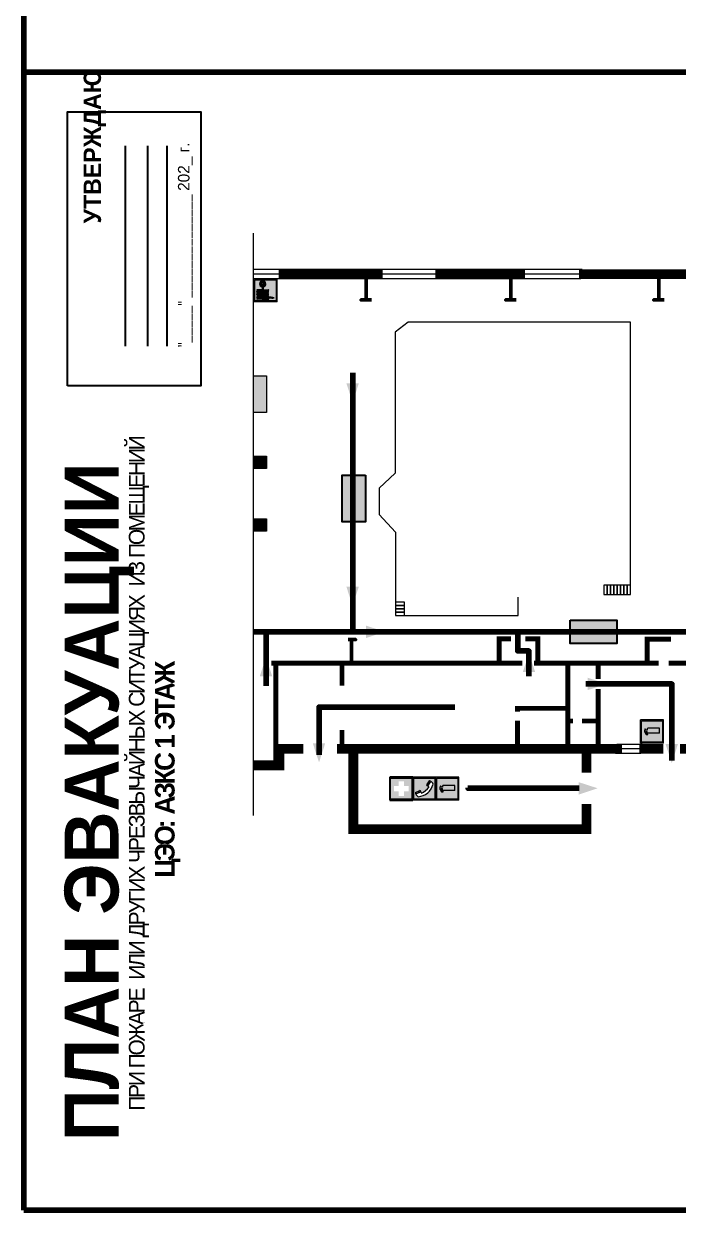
# Model space of a CAD drawing. Header units: millimetres. Extents: x 13114 to 67229, y 22859 to 38520.
# Drawn here: x 27562.5 to 27789.6, y 24276.1 to 24688 of the extents above; entities that cross this region are included whole.
import ezdxf

# ---------------------------------------------------------------- set-up
doc = ezdxf.new("R2010")
doc.units = ezdxf.units.MM
doc.layers.add('План_Штампы', color=7, linetype='Continuous')
doc.styles.add('обычный', font='arial.ttf')

# ---------------------------------------------------------------- blocks, each defined once
blk = doc.blocks.new('A$C32E8229D')
at = {"true_color": 0xffffff}
blk.add_hatch(color=7, dxfattribs=at).paths.add_polyline_path([(0, 0), (0, -8), (16, -8), (16, 0)])
h = blk.add_hatch(color=126)
h.paths.add_polyline_path([(0.2, -0.2), (15.8, -0.2), (15.8, -7.8), (0.2, -7.8)])
h.paths.add_polyline_path([(13.49, -2.05), (12.08, -2.05), (11.37, -2.63, 0.162397), (11.29, -2.84), (11.29, -3.63), (10.35, -3.63), (10.35, -4.05), (11.68, -4.05), (11.68, -3.48), (12.26, -4.28), (11.29, -5.1), (11.29, -6.78), (11.85, -6.78), (11.85, -5.44), (12.8, -4.64), (12.8, -5.94), (14.46, -5.94), (14.46, -5.39), (13.45, -5.39), (13.45, -3.97), (12.46, -2.59), (13.15, -2.59), (13.69, -3.34), (14.18, -3)], flags=16)
h.paths.add_polyline_path([(10.74, -1.82, 1), (11.8, -1.82, 1)], flags=16)
h.paths.add_polyline_path([(9.39, -3.59), (5.99, -3.59), (6.56, -3.03), (5.91, -3.03), (5.1, -3.83), (5.91, -4.64), (6.56, -4.64), (5.99, -4.09), (9.39, -4.09)], flags=16)
h.paths.add_polyline_path([(4.29, -1.08), (1.72, -1.08), (1.72, -6.6), (4.29, -6.6)], flags=16)
at = {"color": 126}
blk.add_lwpolyline([(16, -8), (0, -8), (0, 0), (16, 0)], close=True, dxfattribs=at)
blk = doc.blocks.new('A$C37112FD5')
at = {"true_color": 0xf5f5ff}
h = blk.add_hatch(color=7, dxfattribs=at)
h.dxf.hatch_style = 1
h.paths.add_polyline_path([(12.8, -7.4), (0, -7.4), (0, -20.2), (12.8, -20.2)])
h.paths.add_polyline_path([(12.29, -7.91), (12.29, -19.69), (0.51, -19.69), (0.51, -7.91)], flags=16)
h.paths.add_polyline_path([(4.98, -9.04, -0.42597), (5.17, -9.22), (5.17, -12.25), (5.17, -15.29, -0.432244), (4.98, -15.47), (4.83, -15.47, -0.42597), (4.64, -15.29), (4.64, -12.25), (4.64, -9.22, -0.432244), (4.83, -9.04)], flags=0)
h.paths.add_polyline_path([(4.28, -9.22), (4.28, -12.25), (4.28, -15.29, -0.432244), (4.09, -15.47), (3.94, -15.47, -0.42597), (3.75, -15.29), (3.75, -12.25), (3.75, -9.22, -0.432244), (3.94, -9.04), (4.09, -9.04, -0.42597)], flags=0)
h.paths.add_polyline_path([(5.72, -9.04), (5.87, -9.04, -0.42597), (6.06, -9.22), (6.06, -12.25), (6.06, -15.29, -0.432244), (5.87, -15.47), (5.72, -15.47, -0.42597), (5.53, -15.29), (5.53, -12.25), (5.53, -9.22, -0.432244)], flags=0)
h.paths.add_polyline_path([(6.42, -8.9), (6.5, -8.9, -0.42597), (6.69, -9.08), (6.69, -12.03), (8.21, -12.03, -15.824349), (8.21, -12.47), (6.69, -12.47), (6.69, -15.42, -0.432244), (6.5, -15.6), (6.42, -15.6)], flags=0)
h.paths.add_polyline_path([(3.39, -9.22), (3.39, -12.25), (3.39, -15.29, -0.432244), (3.2, -15.47), (3.05, -15.47, -0.42597), (2.85, -15.29), (2.85, -12.25), (2.85, -9.22, -0.432244), (3.05, -9.04), (3.2, -9.04, -0.42597)], flags=0)
h.paths.add_polyline_path([(2.5, -9.22), (2.5, -16.71), (1.96, -16.71), (1.96, -9.22, -0.432244), (2.15, -9.04), (2.31, -9.04, -0.42597)], flags=0)
h.paths.add_polyline_path([(1.61, -8.9), (1.61, -15.6), (1.57, -15.6, -0.42597), (1.37, -15.42), (1.37, -12.03), (1.37, -9.09, -0.432244), (1.57, -8.9)], flags=0)
h.paths.add_polyline_path([(9.76, -10.81), (9.76, -12.03), (8.49, -12.03, -0.336371)], flags=0)
h.paths.add_polyline_path([(8.49, -12.47), (9.76, -12.47), (9.76, -13.7, -0.336371)], flags=0)
h.paths.add_polyline_path([(10.11, -10.81, -0.336371), (11.38, -12.03), (10.11, -12.03)], flags=0)
h.paths.add_polyline_path([(10.11, -12.47), (11.38, -12.47, -0.336371), (10.11, -13.7)], flags=0)
h.paths.add_polyline_path([(2.5, -16.84), (2.5, -17.05), (1.97, -17.05), (1.97, -16.84)], flags=0)
h.paths.add_polyline_path([(2.5, -17.24, -0.033778), (2.24, -18.6, -0.033778), (1.97, -17.24)], flags=0)
h = blk.add_hatch(color=242)
h.dxf.hatch_style = 1
h.paths.add_polyline_path([(12.29, -7.91), (0.51, -7.91), (0.51, -19.69), (12.29, -19.69)])
h.paths.add_polyline_path([(6.42, -15.6), (6.42, -8.9), (6.5, -8.9, -0.42597), (6.69, -9.08), (6.69, -12.03), (8.21, -12.03, -15.824349), (8.21, -12.47), (6.69, -12.47), (6.69, -15.42, -0.432244), (6.5, -15.6)], flags=16)
h.paths.add_polyline_path([(5.87, -15.47), (5.72, -15.47, -0.42597), (5.53, -15.29), (5.53, -12.25), (5.53, -9.22, -0.432244), (5.72, -9.04), (5.87, -9.04, -0.42597), (6.06, -9.22), (6.06, -12.25), (6.06, -15.29, -0.432244)], flags=16)
h.paths.add_polyline_path([(4.98, -15.47), (4.83, -15.47, -0.42597), (4.64, -15.29), (4.64, -12.25), (4.64, -9.22, -0.432244), (4.83, -9.04), (4.98, -9.04, -0.42597), (5.17, -9.22), (5.17, -12.25), (5.17, -15.29, -0.432244)], flags=16)
h.paths.add_polyline_path([(4.09, -15.47), (3.94, -15.47, -0.42597), (3.75, -15.29), (3.75, -12.25), (3.75, -9.22, -0.432244), (3.94, -9.04), (4.09, -9.04, -0.42597), (4.28, -9.22), (4.28, -12.25), (4.28, -15.29, -0.432244)], flags=16)
h.paths.add_polyline_path([(3.2, -15.47), (3.05, -15.47, -0.42597), (2.85, -15.29), (2.85, -12.25), (2.85, -9.22, -0.432244), (3.05, -9.04), (3.2, -9.04, -0.42597), (3.39, -9.22), (3.39, -12.25), (3.39, -15.29, -0.432244)], flags=16)
h.paths.add_polyline_path([(2.5, -17.05), (1.97, -17.05), (1.97, -16.84), (2.5, -16.84)], flags=16)
h.paths.add_polyline_path([(2.5, -17.24, -0.033778), (2.24, -18.6, -0.033778), (1.97, -17.24)], flags=16)
h.paths.add_polyline_path([(2.5, -16.71), (1.96, -16.71), (1.96, -9.22, -0.432244), (2.15, -9.04), (2.31, -9.04, -0.42597), (2.5, -9.22)], flags=16)
h.paths.add_polyline_path([(1.61, -15.6), (1.57, -15.6, -0.42597), (1.37, -15.42), (1.37, -12.03), (1.37, -9.09, -0.432244), (1.57, -8.9), (1.61, -8.9)], flags=16)
h.paths.add_polyline_path([(8.49, -12.47), (9.76, -12.47), (9.76, -13.7, -0.336371)], flags=0)
h.paths.add_polyline_path([(10.11, -13.7), (10.11, -12.47), (11.38, -12.47, -0.336371)], flags=0)
h.paths.add_polyline_path([(8.49, -12.03, -0.336371), (9.76, -10.81), (9.76, -12.03)], flags=0)
h.paths.add_polyline_path([(10.11, -12.03), (10.11, -10.81, -0.336371), (11.38, -12.03)], flags=0)
h = blk.add_hatch(color=7, dxfattribs=at)
h.dxf.hatch_style = 1
h.paths.add_polyline_path([(1.61, -8.9), (1.57, -8.9, 0.432244), (1.37, -9.09), (1.37, -12.03), (1.37, -15.42, 0.42597), (1.57, -15.6), (1.61, -15.6)])
h.paths.add_polyline_path([(2.5, -9.22, 0.42597), (2.31, -9.04), (2.15, -9.04, 0.432244), (1.96, -9.22), (1.96, -16.71), (2.5, -16.71)])
h.paths.add_polyline_path([(2.5, -16.84), (1.97, -16.84), (1.97, -17.05), (2.5, -17.05)])
h.paths.add_polyline_path([(2.5, -17.24), (1.97, -17.24, 0.033778), (2.24, -18.6, 0.033778)])
h.paths.add_polyline_path([(3.39, -12.25), (3.39, -9.22, 0.42597), (3.2, -9.04), (3.05, -9.04, 0.432244), (2.85, -9.22), (2.85, -12.25), (2.85, -15.29, 0.42597), (3.05, -15.47), (3.2, -15.47, 0.432244), (3.39, -15.29)])
h.paths.add_polyline_path([(4.28, -12.25), (4.28, -9.22, 0.42597), (4.09, -9.04), (3.94, -9.04, 0.432244), (3.75, -9.22), (3.75, -12.25), (3.75, -15.29, 0.42597), (3.94, -15.47), (4.09, -15.47, 0.432244), (4.28, -15.29)])
h.paths.add_polyline_path([(5.17, -12.25), (5.17, -9.22, 0.42597), (4.98, -9.04), (4.83, -9.04, 0.432244), (4.64, -9.22), (4.64, -12.25), (4.64, -15.29, 0.42597), (4.83, -15.47), (4.98, -15.47, 0.432244), (5.17, -15.29)])
h.paths.add_polyline_path([(6.06, -12.25), (6.06, -9.22, 0.42597), (5.87, -9.04), (5.72, -9.04, 0.432244), (5.53, -9.22), (5.53, -12.25), (5.53, -15.29, 0.42597), (5.72, -15.47), (5.87, -15.47, 0.432244), (6.06, -15.29)])
h.paths.add_polyline_path([(6.69, -12.47), (8.21, -12.47, 15.824349), (8.21, -12.03), (6.69, -12.03), (6.69, -9.08, 0.42597), (6.5, -8.9), (6.42, -8.9), (6.42, -15.6), (6.5, -15.6, 0.432244), (6.69, -15.42)])
h.paths.add_polyline_path([(8.49, -12.47), (9.76, -12.47), (9.76, -13.7, -0.336371)], flags=16)
h.paths.add_polyline_path([(8.49, -12.03, -0.336371), (9.76, -10.81), (9.76, -12.03)], flags=16)
h.paths.add_polyline_path([(10.11, -12.47), (11.38, -12.47, -0.336371), (10.11, -13.7)], flags=16)
h.paths.add_polyline_path([(10.11, -12.03), (10.11, -10.81, -0.336371), (11.38, -12.03)], flags=16)
h = blk.add_hatch(color=242)
h.dxf.hatch_style = 1
h.paths.add_polyline_path([(9.76, -10.81, 0.336371), (8.49, -12.03), (9.76, -12.03)])
h.paths.add_polyline_path([(10.11, -10.81), (10.11, -12.03), (11.38, -12.03, 0.336371)])
h.paths.add_polyline_path([(11.38, -12.47), (10.11, -12.47), (10.11, -13.7, 0.336371)])
h.paths.add_polyline_path([(9.76, -12.47), (8.49, -12.47, 0.336371), (9.76, -13.7)])
at = {"color": 242, "lineweight": 5}
for p, q in [((0, -20.2), (0, -7.4)), ((0, -7.4), (12.8, -7.4)), ((1.37, -12.03), (1.37, -9.08)), ((1.37, -12.03), (1.37, -15.42)), ((1.57, -8.9), (1.61, -8.9)), ((1.61, -8.9), (1.61, -15.6)), ((1.96, -16.71), (1.96, -9.22)), ((2.15, -9.04), (2.31, -9.04)), ((2.5, -16.71), (2.5, -9.22)), ((2.85, -12.25), (2.85, -9.22)), ((2.85, -12.25), (2.85, -15.29)), ((3.05, -9.04), (3.2, -9.04)), ((3.39, -12.25), (3.39, -9.22)), ((3.39, -12.25), (3.39, -15.29)), ((3.75, -12.25), (3.75, -9.22)), ((3.75, -12.25), (3.75, -15.29)), ((3.94, -9.04), (4.09, -9.04)), ((4.28, -12.25), (4.28, -9.22)), ((4.28, -12.25), (4.28, -15.29)), ((4.64, -12.25), (4.64, -9.22)), ((4.64, -12.25), (4.64, -15.29)), ((4.83, -9.04), (4.98, -9.04)), ((5.17, -12.25), (5.17, -9.22)), ((5.17, -12.25), (5.17, -15.29)), ((5.53, -12.25), (5.53, -9.22)), ((5.53, -12.25), (5.53, -15.29)), ((5.72, -9.04), (5.87, -9.04)), ((6.06, -12.25), (6.06, -9.22)), ((6.06, -12.25), (6.06, -15.29)), ((6.42, -8.9), (6.42, -15.6)), ((6.5, -8.9), (6.42, -8.9)), ((6.69, -12.03), (6.69, -9.08)), ((8.21, -12.03), (6.69, -12.03)), ((8.21, -12.47), (6.69, -12.47)), ((6.69, -12.47), (6.69, -15.42)), ((9.76, -12.03), (8.49, -12.03)), ((9.76, -12.47), (8.49, -12.47)), ((9.76, -10.81), (9.76, -12.03)), ((9.76, -12.47), (9.76, -13.7)), ((10.11, -10.81), (10.11, -12.03)), ((11.38, -12.03), (10.11, -12.03)), ((11.38, -12.47), (10.11, -12.47)), ((10.11, -12.47), (10.11, -13.7)), ((12.8, -20.2), (12.8, -7.4)), ((1.57, -15.6), (1.61, -15.6)), ((1.96, -16.71), (2.5, -16.71)), ((1.97, -16.84), (2.5, -16.84)), ((1.97, -17.05), (1.97, -16.84)), ((2.5, -17.05), (1.97, -17.05)), ((1.97, -17.24), (2.5, -17.24)), ((2.5, -16.84), (2.5, -17.05)), ((3.05, -15.47), (3.2, -15.47)), ((3.94, -15.47), (4.09, -15.47)), ((4.83, -15.47), (4.98, -15.47)), ((5.72, -15.47), (5.87, -15.47)), ((6.42, -15.6), (6.5, -15.6)), ((0, -20.2), (12.8, -20.2))]:
    blk.add_line(p, q, dxfattribs=at)
blk.add_lwpolyline([(0.51, -7.91), (12.29, -7.91), (12.29, -19.69), (0.51, -19.69)], close=True, dxfattribs=at)
for centre, radius, start, end in [((1.56, -9.09), 0.182, 87.10267, 180.60715), ((2.15, -9.22), 0.182, 87.10267, 180.60715), ((2.32, -9.22), 0.182, 359.39285, 92.89733), ((3.04, -9.22), 0.182, 87.10267, 180.60715), ((3.21, -9.22), 0.182, 359.39285, 92.89733), ((3.93, -9.22), 0.182, 87.10267, 180.60715), ((4.1, -9.22), 0.182, 359.39285, 92.89733), ((4.82, -9.22), 0.182, 87.10267, 180.60715), ((4.99, -9.22), 0.182, 359.39285, 92.89733), ((5.71, -9.22), 0.182, 87.10267, 180.60715), ((5.88, -9.22), 0.182, 359.39285, 92.89733), ((6.51, -9.09), 0.182, 359.39285, 92.89733), ((9.93, -12.25), 1.74, 187.23185, 172.76815), ((9.93, -12.25), 1.46, 96.99266, 171.35851), ((9.93, -12.25), 1.46, 188.64149, 263.00734), ((9.93, -12.25), 1.46, 8.64149, 83.00734), ((9.93, -12.25), 1.46, 276.99266, 351.35851), ((1.56, -15.42), 0.182, 179.39285, 272.89733), ((12.17, -15.98), 10.27, 187.04098, 194.7793), ((-7.7, -15.98), 10.27, 345.2207, 352.95902), ((3.04, -15.29), 0.182, 179.39285, 272.89733), ((3.21, -15.29), 0.182, 267.10267, 0.60715), ((3.93, -15.29), 0.182, 179.39285, 272.89733), ((4.1, -15.29), 0.182, 267.10267, 0.60715), ((4.82, -15.29), 0.182, 179.39285, 272.89733), ((4.99, -15.29), 0.182, 267.10267, 0.60715), ((5.71, -15.29), 0.182, 179.39285, 272.89733), ((5.88, -15.29), 0.182, 267.10267, 0.60715), ((6.51, -15.42), 0.182, 267.10267, 0.60715)]:
    blk.add_arc(centre, radius, start, end, dxfattribs=at)
blk = doc.blocks.new('A$C3AD82952')
at = {"true_color": 0xf5f5ff}
h = blk.add_hatch(color=7, dxfattribs=at)
h.dxf.hatch_style = 1
h.paths.add_polyline_path([(8.21, 8.73, 0.414214), (7.89, 9.05), (7.22, 9.05), (7.22, 9.92), (7.59, 9.92, 1), (7.57, 10.36), (7.22, 10.36), (7.22, 10.6), (6.43, 10.6), (6.43, 10.36), (6.01, 10.36), (4.74, 9.59), (4.74, 8.69), (4.98, 8.73), (4.98, 9.26), (6.12, 9.91), (6.43, 9.91), (6.43, 9.05), (5.76, 9.05, 0.414214), (5.44, 8.73), (5.44, 2.2), (8.21, 2.2)], flags=0)
h.paths.add_polyline_path([(12.8, 12.8), (0, 12.8), (0, 0), (12.8, 0)])
h.paths.add_polyline_path([(0.51, 12.29), (12.29, 12.29), (12.29, 0.51), (0.51, 0.51)], flags=16)
h.paths.add_polyline_path([(4.74, 9.59), (6.01, 10.36), (6.43, 10.36), (6.43, 10.6), (7.22, 10.6), (7.22, 10.36), (7.59, 10.36, -0.94586), (7.59, 9.92), (7.22, 9.92), (7.22, 9.05), (7.89, 9.05, -0.414214), (8.21, 8.73), (8.21, 2.2), (5.44, 2.2), (5.44, 8.73, -0.414214), (5.76, 9.05), (6.43, 9.05), (6.43, 9.91), (6.12, 9.91), (4.98, 9.26), (4.98, 8.73), (4.74, 8.69)], flags=0)
h = blk.add_hatch(color=242)
h.dxf.hatch_style = 1
h.paths.add_polyline_path([(12.29, 12.29), (0.51, 12.29), (0.51, 0.51), (12.29, 0.51)])
h.paths.add_polyline_path([(4.74, 8.69), (4.74, 9.59), (6.01, 10.36), (6.43, 10.36), (6.43, 10.6), (7.22, 10.6), (7.22, 10.36), (7.59, 10.36, -0.94586), (7.59, 9.92), (7.22, 9.92), (7.22, 9.05), (7.89, 9.05, -0.414214), (8.21, 8.73), (8.21, 2.2), (5.44, 2.2), (5.44, 8.73, -0.414214), (5.76, 9.05), (6.43, 9.05), (6.43, 9.91), (6.12, 9.91), (4.98, 9.26), (4.98, 8.73)], flags=16)
h = blk.add_hatch(color=7, dxfattribs=at)
h.dxf.hatch_style = 1
h.paths.add_polyline_path([(8.21, 8.73, 0.414214), (7.89, 9.05), (7.22, 9.05), (7.22, 9.92), (7.59, 9.92, 1), (7.57, 10.36), (7.22, 10.36), (7.22, 10.6), (6.43, 10.6), (6.43, 10.36), (6.01, 10.36), (4.74, 9.59), (4.74, 8.69), (4.98, 8.73), (4.98, 9.26), (6.12, 9.91), (6.43, 9.91), (6.43, 9.05), (5.76, 9.05, 0.414214), (5.44, 8.73), (5.44, 2.2), (8.21, 2.2)])
at = {"color": 242, "lineweight": 5}
for p, q in [((0, 0), (0, 12.8)), ((0, 12.8), (12.8, 12.8)), ((6.01, 10.36), (4.74, 9.59)), ((4.74, 9.59), (4.74, 8.69)), ((4.74, 8.69), (4.98, 8.73)), ((4.98, 9.26), (6.12, 9.91)), ((4.98, 8.73), (4.98, 9.26)), ((5.44, 2.2), (5.44, 8.73)), ((5.76, 9.05), (6.43, 9.05)), ((6.01, 10.36), (6.43, 10.36)), ((6.12, 9.91), (6.43, 9.91)), ((7.22, 10.6), (6.43, 10.6)), ((6.43, 10.6), (6.43, 10.36)), ((6.43, 9.91), (6.43, 9.05)), ((7.22, 10.36), (7.22, 10.6)), ((7.59, 10.36), (7.22, 10.36)), ((7.22, 9.05), (7.22, 9.92)), ((7.59, 9.92), (7.22, 9.92)), ((7.89, 9.05), (7.22, 9.05)), ((8.21, 2.2), (8.21, 8.73)), ((12.8, 0), (12.8, 12.8)), ((0, 0), (12.8, 0)), ((5.44, 2.2), (8.21, 2.2))]:
    blk.add_line(p, q, dxfattribs=at)
blk.add_lwpolyline([(0.51, 12.29), (12.29, 12.29), (12.29, 0.51), (0.51, 0.51)], close=True, dxfattribs=at)
for centre, radius, start, end in [((5.76, 8.73), 0.32, 90, 180), ((7.58, 10.14), 0.223, 273.18746, 86.81254), ((7.89, 8.73), 0.32, 0, 90)]:
    blk.add_arc(centre, radius, start, end, dxfattribs=at)
blk = doc.blocks.new('A$C456E1F9C')
at = {"lineweight": 5}
h = blk.add_hatch(color=242, dxfattribs=at)
h.paths.add_polyline_path([(0.51, -1.47), (0.51, -13.26), (12.29, -13.26), (12.29, -1.47)])
h.paths.add_polyline_path([(5.42, -4.95, -0.254479), (4.78, -5.4), (3.52, -2.53, -0.209735), (4.23, -2.4)], flags=16)
h.paths.add_polyline_path([(8.53, -8.6), (10.87, -10.17), (10.54, -10.76), (8.03, -9.13, -0.192251)], flags=16)
h.paths.add_polyline_path([(4.61, -5.49, 0.005518), (3.87, -5.72, 0.128647), (7.49, -10.01, 0.00809), (7.83, -9.33), (10.47, -10.97, -0.16736), (8.99, -12.25, -0.327862), (1.95, -3.95, -0.166952), (3.36, -2.62)], flags=16)
at = {"color": 242, "lineweight": 5}
for p, q in [((0, -13.77), (0, -0.97)), ((12.8, -0.97), (0, -0.97)), ((4.61, -5.49), (3.36, -2.62)), ((3.52, -2.53), (4.78, -5.4)), ((4.23, -2.4), (5.42, -4.95)), ((12.8, -13.77), (12.8, -0.97)), ((7.83, -9.33), (10.47, -10.97)), ((8.03, -9.13), (10.54, -10.76)), ((10.81, -10.12), (8.53, -8.6)), ((10.54, -10.76), (10.8, -10.3)), ((10.8, -10.3), (10.81, -10.12)), ((0, -13.77), (12.8, -13.77))]:
    blk.add_line(p, q, dxfattribs=at)
blk.add_lwpolyline([(0.51, -1.47), (12.29, -1.47), (12.29, -13.26), (0.51, -13.26)], close=True, dxfattribs=at)
for centre, radius, start, end in [((4.59, -5.34), 2.99, 114.28453, 152.19739), ((11.12, -3.31), 9.19, 183.99153, 256.60086), ((4.02, -3.27), 0.891, 76.32839, 123.70924), ((14.98, -39.1), 35.17, 107.14873, 108.41345), ((13.86, -0.94), 11.08, 205.55365, 234.87622), ((4.68, -4.59), 0.824, 276.9621, 334.07228), ((-13.31, 0.8), 23.44, 332.54871, 334.40268), ((8.94, -9.5), 0.989, 114.40924, 157.93883), ((7.87, -9.46), 3, 291.92908, 329.9329)]:
    blk.add_arc(centre, radius, start, end, dxfattribs=at)
blk = doc.blocks.new('A$C18900ED3')
h = blk.add_hatch(color=126)
h.paths.add_polyline_path([(-0.18, -0.18), (-7.02, -0.18), (-7.02, -7.02), (-0.18, -7.02)])
h.paths.add_polyline_path([(-5.89, -4.46), (-5.89, -2.77), (-4.46, -2.77), (-4.46, -1.31), (-2.77, -1.31), (-2.77, -2.77), (-1.33, -2.77), (-1.33, -4.46), (-2.77, -4.46), (-2.77, -5.89), (-4.46, -5.89), (-4.46, -4.46)], flags=16)
at = {"color": 126}
for p, q in [((-7.2, 0), (-7.2, -7.2)), ((0, 0), (-7.2, 0)), ((0, -7.2), (0, 0)), ((-7.02, -7.02), (-7.02, -0.18)), ((-7.02, -0.18), (-0.18, -0.18)), ((-0.18, -0.18), (-0.18, -7.02)), ((-7.2, -7.2), (0, -7.2)), ((-0.18, -7.02), (-7.02, -7.02))]:
    blk.add_line(p, q, dxfattribs=at)

msp = doc.modelspace()

# ---------------------------------------------------------------- hatches: boundary and pattern name
at = {"lineweight": 0}
h = msp.add_hatch(color=256, dxfattribs=at)
h.dxf.hatch_style = 1
h.paths.add_polyline_path([(27646.75, 24565.79), (27642.21, 24565.79), (27642.21, 24552.98), (27646.75, 24552.98)])
h = msp.add_hatch(color=256, dxfattribs=at)
h.dxf.hatch_style = 1
h.paths.add_polyline_path([(27646.75, 24537.81), (27642.21, 24537.81), (27642.21, 24533.56), (27646.75, 24533.56)])
h = msp.add_hatch(color=256, dxfattribs=at)
h.dxf.hatch_style = 1
h.paths.add_polyline_path([(27646.75, 24516.08), (27642.21, 24516.08), (27642.21, 24511.83), (27646.75, 24511.83)])

# ---------------------------------------------------------------- linework, layer by layer
at = {"color": 6, "lineweight": 100}
for points in [[(27562.5, 24671.11), (28162.5, 24671.11), (28162.5, 25066.11), (27562.5, 25066.11)], [(27562.5, 24276.11), (28162.5, 24276.11), (28162.5, 24671.11), (27562.5, 24671.11)]]:
    msp.add_lwpolyline(points, close=True, dxfattribs=at)
msp.add_lwpolyline([(27577.7, 24562.33), (27577.7, 24657.34), (27623.9, 24657.34), (27623.9, 24562.33)], close=True)
for points in [[(27597.75, 24576.09), (27597.75, 24645.61)], [(27605.51, 24576.09), (27605.51, 24645.61)], [(27612.29, 24576.09), (27612.29, 24645.61)]]:
    msp.add_lwpolyline(points)
at = {"lineweight": 0}
for points in [[(27642.21, 24413.19), (27642.21, 24615.32)], [(27756.21, 24602.63), (27642.21, 24602.63)], [(27755.15, 24601.03), (27642.21, 24601.03)], [(27755.82, 24599.37), (27642.21, 24599.37)], [(27772.97, 24489.87), (27772.97, 24584.37), (27695.93, 24584.37), (27691.32, 24580.87), (27691.32, 24532.02), (27685.79, 24526.77), (27685.79, 24517.59), (27691.46, 24511.45), (27691.46, 24482.58), (27734.07, 24482.58), (27734.07, 24488.98)], [(27776.12, 24436.25), (27767.33, 24436.25)], [(27777.02, 24437.79), (27768.23, 24437.79)], [(27776.54, 24434.66), (27767.75, 24434.66)]]:
    msp.add_lwpolyline(points, dxfattribs=at)
for points, const_width in [([(27651, 24601.03), (27687.06, 24601.03)], 3.4), ([(27705.33, 24601.03), (27736.44, 24601.03)], 3.4), ([(27755.15, 24601.03), (27814.59, 24601.03)], 3.4), ([(27731.56, 24474.46), (27727.48, 24474.46), (27727.48, 24466.07)], 1.7), ([(27740.84, 24466.22), (27740.84, 24474.46), (27736.54, 24474.46)], 1.7), ([(27787.02, 24474.37), (27778.82, 24474.37), (27778.82, 24466.17)], 1.7), ([(27735.54, 24465.99), (27648.44, 24465.99)], 1.7), ([(27649.96, 24431.43), (27649.96, 24465.46)], 1.7), ([(27672.9, 24465.99), (27672.9, 24458.22)], 1.7), ([(27782.81, 24465.99), (27739.53, 24465.99)], 1.7), ([(27751.26, 24436.49), (27751.26, 24465.99)], 1.7), ([(27761.77, 24465.99), (27761.77, 24460.53)], 1.7), ([(27799.41, 24465.99), (27786.22, 24465.99)], 1.7), ([(27761.77, 24457.07), (27761.77, 24437.09)], 1.7), ([(27751.26, 24450.35), (27733.78, 24450.35), (27733.78, 24449.13)], 1.7), ([(27733.78, 24446.11), (27733.78, 24436.8)], 1.7), ([(27751.26, 24445.95), (27753.01, 24445.95)], 1.7), ([(27761.77, 24445.95), (27756.22, 24445.95)], 1.7), ([(27672.9, 24436.99), (27672.9, 24442.86)], 1.7), ([(27659.48, 24436.25), (27651.26, 24436.25), (27651.26, 24430.53), (27642.21, 24430.53)], 3.4), ([(27725.08, 24408.36), (27676.86, 24408.36), (27676.86, 24436.25), (27757.74, 24436.25), (27671.19, 24436.25)], 3.4), ([(27770.12, 24436.25), (27757.74, 24436.25), (27757.74, 24428.01)], 3.4), ([(27784.46, 24436.25), (27776.12, 24436.25)], 3.4), ([(27809.49, 24436.25), (27790.22, 24436.25)], 3.4), ([(27757.74, 24417.18), (27757.74, 24408.36), (27723.27, 24408.36)], 3.4)]:
    msp.add_lwpolyline(points, dxfattribs=dict(at, const_width=const_width))
at = {"lineweight": 50}
for points in [[(27681.3, 24601.03), (27681.3, 24592.09), (27679.48, 24592.09), (27683.13, 24592.09)], [(27731.49, 24601.03), (27731.49, 24592.09), (27729.67, 24592.09), (27733.32, 24592.09)], [(27782.85, 24601.03), (27782.85, 24592.09), (27781.03, 24592.09), (27784.68, 24592.09)], [(27676.26, 24465.99), (27676.26, 24474.19), (27677.71, 24474.19), (27675.04, 24474.19)]]:
    msp.add_lwpolyline(points, dxfattribs=at)
at = {"color": 126, "lineweight": 100, "true_color": 0x008754}
for points in [[(27967.62, 24573.09), (27958.53, 24565.54), (27958.53, 24476.92), (27642.21, 24476.92)], [(27676.66, 24566.8), (27676.66, 24476.92)], [(27646.57, 24458.1), (27646.57, 24476.92)], [(27737.79, 24461.51), (27737.79, 24470.29), (27733.88, 24470.29), (27733.88, 24476.92)], [(27757.46, 24458.83), (27787.36, 24458.83), (27787.36, 24451.76)], [(27712.1, 24450.77), (27664.97, 24450.77), (27664.97, 24434.15)], [(27787.36, 24432.21), (27787.36, 24451.76)], [(27755.16, 24422.6), (27716.58, 24422.6), (27716.58, 24422.6)]]:
    msp.add_lwpolyline(points, dxfattribs=at)
at = {"lineweight": 0}
for points in [[(27646.75, 24552.98), (27642.21, 24552.98), (27642.21, 24565.79), (27646.75, 24565.79)], [(27646.75, 24533.56), (27642.21, 24533.56), (27642.21, 24537.81), (27646.75, 24537.81)], [(27646.75, 24511.83), (27642.21, 24511.83), (27642.21, 24516.08), (27646.75, 24516.08)], [(27763.71, 24493.06), (27763.71, 24489.87), (27764.87, 24489.87), (27764.87, 24493.06)], [(27764.87, 24493.06), (27764.87, 24489.87), (27766.03, 24489.87), (27766.03, 24493.06)], [(27764.87, 24493.06), (27764.87, 24489.87), (27766.03, 24489.87), (27766.03, 24493.06)], [(27766.03, 24493.06), (27766.03, 24489.87), (27767.19, 24489.87), (27767.19, 24493.06)], [(27767.19, 24493.06), (27767.19, 24489.87), (27768.34, 24489.87), (27768.34, 24493.06)], [(27768.34, 24493.06), (27768.34, 24489.87), (27769.5, 24489.87), (27769.5, 24493.06)], [(27769.5, 24493.06), (27769.5, 24489.87), (27770.66, 24489.87), (27770.66, 24493.06)], [(27769.5, 24493.06), (27769.5, 24489.87), (27770.66, 24489.87), (27770.66, 24493.06)], [(27770.66, 24493.06), (27770.66, 24489.87), (27771.82, 24489.87), (27771.82, 24493.06)], [(27771.82, 24493.06), (27771.82, 24489.87), (27772.97, 24489.87), (27772.97, 24493.06)], [(27694.62, 24487.16), (27691.43, 24487.16), (27691.43, 24486), (27694.62, 24486)], [(27694.62, 24486), (27691.43, 24486), (27691.43, 24484.85), (27694.62, 24484.85)], [(27694.62, 24486), (27691.43, 24486), (27691.43, 24484.85), (27694.62, 24484.85)], [(27694.62, 24484.85), (27691.43, 24484.85), (27691.43, 24483.69), (27694.62, 24483.69)], [(27694.62, 24483.69), (27691.43, 24483.69), (27691.43, 24482.53), (27694.62, 24482.53)]]:
    msp.add_lwpolyline(points, close=True, dxfattribs=at)
at = {"layer": 'План_Штампы', "color": 126, "true_color": 0x008754}
for points in [[(27674.45, 24563.11), (27678.74, 24563.09), (27676.61, 24556.52)], [(27674.44, 24492.53), (27678.72, 24492.52), (27676.6, 24485.95)], [(27681.24, 24474.75), (27681.26, 24479.04), (27687.83, 24476.91)], [(27739.95, 24462.9), (27735.66, 24462.91), (27737.79, 24469.49)], [(27648.7, 24461.49), (27644.41, 24461.5), (27646.53, 24468.08)], [(27758.16, 24456.67), (27758.17, 24460.96), (27764.75, 24458.83)], [(27662.79, 24438.18), (27667.08, 24438.17), (27664.95, 24431.59)], [(27785.17, 24437.91), (27789.46, 24437.9), (27787.33, 24431.32)], [(27755.06, 24420.41), (27755.07, 24424.7), (27761.65, 24422.58)]]:
    msp.add_solid(points, dxfattribs=at)

# ---------------------------------------------------------------- block references
for name, p, xscale, yscale, zscale, rotation in [('A$C37112FD5', (27637.75, 24591.45), 0.6249984004534781, 0.6249984004534781, 0.6249984004534781, 90), ('A$C3AD82952', (27784.47, 24438.29), 0.625, 0.625, 0.625, 90), ('A$C18900ED3', (27689.48, 24418.44), 1.111111111007631, 1.111111111007631, 1.111111111007631, 180), ('A$C456E1F9C', (27696.88, 24418.44), 0.625, 0.625, 0.625, 90), ('A$C3AD82952', (27713.48, 24418.44), 0.625, 0.625, 0.625, 90)]:
    msp.add_blockref(name, p, dxfattribs=dict(xscale=xscale, yscale=yscale, zscale=zscale, rotation=rotation))
at = {"layer": 'План_Штампы', "color": 126, "true_color": 0x008754, "xscale": 1.012510887696, "yscale": 1.012510887696, "zscale": 1.012510887696}
for p, rotation in [((27672.93, 24515.02), 89.99786532371438), ((27768.23, 24472.89), 179.9978653237144)]:
    msp.add_blockref('A$C32E8229D', p, dxfattribs=dict(at, rotation=rotation))

# ---------------------------------------------------------------- texts
at = {"lineweight": 0, "rotation": 90, "style": 'обычный'}
for s, insert, char_height, width, attachment_point in [('\\pi-18,l18,t18;{\\fProxima Nova Rg|b1|i0|c204|p2;УТВЕРЖДАЮ\\H1.1997x; }', (27587.16, 24645.37), 6, 126.6484, 5), ('{\\fArial Narrow|b0|i0|c204|p34;"_____" ______________ \\fProxima Nova Rg|b0|i0|c204|p2;202_ г. }', (27618.58, 24611.24), 4, 78.6503, 5), ('{\\fProxima Nova Rg|b1|i0|c204|p2;ПЛАН ЭВАКУАЦИИ}', (27576.68, 24300.11), 18.7, 419.8066, 1)]:
    msp.add_mtext(s, dxfattribs=dict(at, insert=insert, char_height=char_height, width=width, attachment_point=attachment_point))
at = {"color": 0, "lineweight": 0, "insert": (27598.82, 24427.5), "char_height": 6.8, "width": 381.8334, "attachment_point": 5, "rotation": 90, "style": 'обычный'}
msp.add_mtext('{\\fArial Black|b1|i0|c204|p34;\\H2x;\\T0.85;  \\fArial Narrow|b0|i0|c204|p34;\\H0.8x;\\W0.9;\\P\\fProxima Nova Rg|b0|i0|c204|p2;\\H0.5x;\\W1;\\C256;ПРИ ПОЖАРЕ  ИЛИ ДРУГИХ ЧРЕЗВЫЧАЙНЫХ СИТУАЦИЯХ  ИЗ ПОМЕЩЕНИЙ \\fProxima Nova Rg|b1|i0|c204|p2;\\H1.25x;\\P ЦЭО: АЗКС 1 ЭТАЖ}', dxfattribs=at)

doc.saveas('drawing.dxf')
